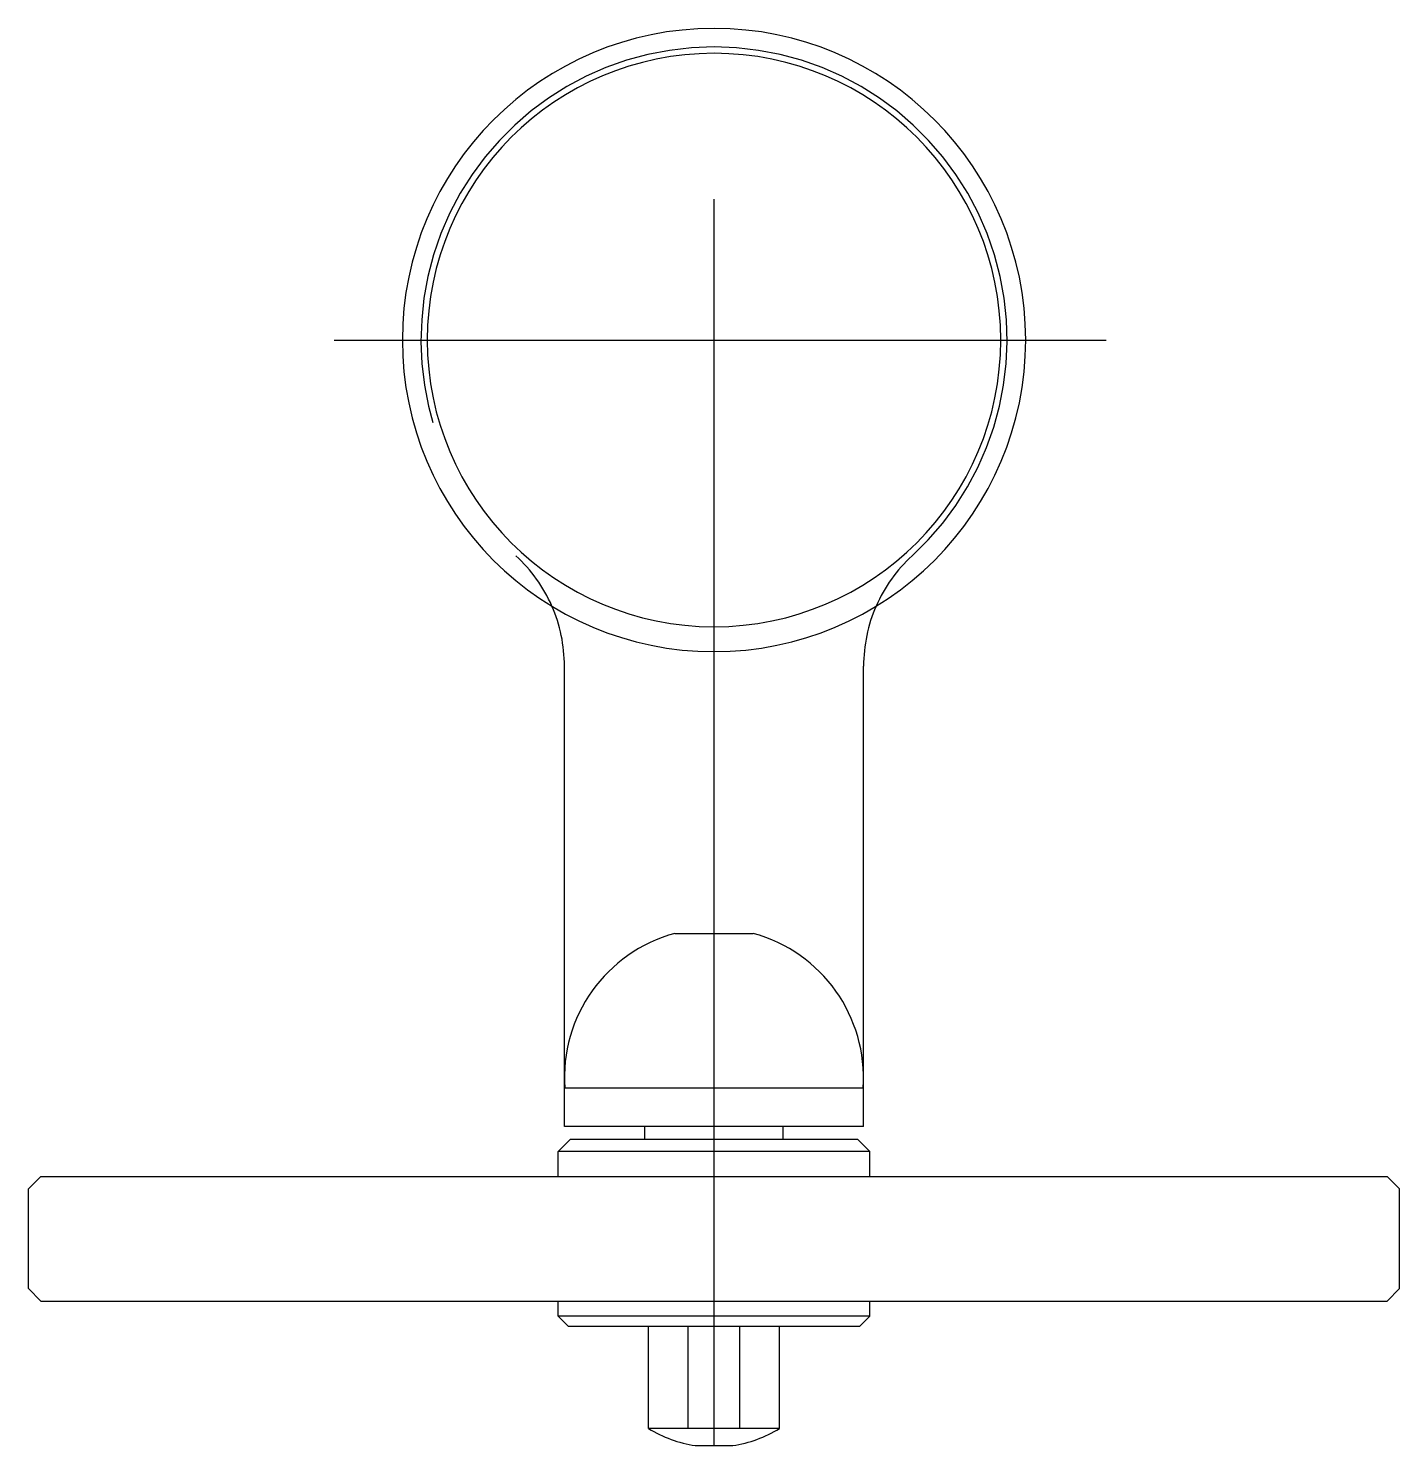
# Model space of a CAD drawing. Extents: x -514.08 to -513.97, y 0.773 to 0.887.
import ezdxf

# ---------------------------------------------------------------- set-up
doc = ezdxf.new("R2010")
doc.units = 0
doc.header["$LTSCALE"] = 0.2
doc.header["$MEASUREMENT"] = 0
for name, pattern in [('AXES', [0.54, 0.3, -0.08, 0.08, -0.08]), ('CACHE', [0.24, 0.12, -0.12]), ('CONTINU', [0])]:
    doc.linetypes.add(name, pattern=pattern)
doc.layers.get('0').update_dxf_attribs({"linetype": 'CONTINUOUS'})
doc.layers.add('DECA_EIXOS', color=5, linetype='AXES')

msp = doc.modelspace()

# ---------------------------------------------------------------- linework, layer by layer
at = {"linetype": 'CONTINU'}
for points in [[(-514.02535, 0.88672, 1), (-514.02535, 0.83672)], [(-514.02535, 0.83672, 1), (-514.02535, 0.88672)], [(-514.02535, 0.88472, 1), (-514.02535, 0.83872)], [(-514.02535, 0.83872, 1), (-514.02535, 0.88472)], [(-514.03735, 0.83556, 0.1033), (-514.03835, 0.84037)], [(-514.01235, 0.84037, 0.103299), (-514.01335, 0.83556)], [(-514.0285, 0.81412, 0.357459), (-514.03732, 0.80172)], [(-514.01339, 0.80172, 0.357459), (-514.0222, 0.81412)], [(-514.0306, 0.7744, 0.100878), (-514.02685, 0.77302)], [(-514.02385, 0.77302, 0.100879), (-514.0201, 0.7744)]]:
    msp.add_lwpolyline(points, format="xyb", dxfattribs=at)
at = {"linetype": 'CACHE'}
for points in [[(-514.00946, 0.84441, 2.569096), (-514.04124, 0.84441)], [(-514.03835, 0.84037, 0.104546), (-514.04124, 0.84441)], [(-514.00946, 0.84441, 0.104544), (-514.01235, 0.84037)]]:
    msp.add_lwpolyline(points, format="xyb", dxfattribs=at)
at = {"linetype": 'CONTINU'}
for points in [[(-514.03735, 0.79862), (-514.03735, 0.83556)], [(-514.01335, 0.79862), (-514.01335, 0.83556)], [(-514.0285, 0.81412), (-514.0222, 0.81412)], [(-514.03732, 0.80172), (-514.01339, 0.80172)], [(-514.01335, 0.79862), (-514.03735, 0.79862)], [(-514.0309, 0.79762), (-514.0309, 0.79862)], [(-514.0198, 0.79762), (-514.0198, 0.79862)], [(-514.03785, 0.79662), (-514.03685, 0.79762)], [(-514.03685, 0.79762), (-514.01385, 0.79762)], [(-514.01385, 0.79762), (-514.01285, 0.79662)], [(-514.01285, 0.79662), (-514.03785, 0.79662)], [(-514.03785, 0.79462), (-514.03785, 0.79662)], [(-514.01285, 0.79462), (-514.01285, 0.79662)], [(-514.08035, 0.79362), (-514.07935, 0.79462)], [(-514.07935, 0.79462), (-513.97135, 0.79462)], [(-513.97035, 0.79362), (-513.97135, 0.79462)], [(-514.08035, 0.78562), (-514.08035, 0.79362)], [(-513.97035, 0.78562), (-513.97035, 0.79362)], [(-514.08035, 0.78562), (-514.07935, 0.78462)], [(-514.07935, 0.78462), (-513.97135, 0.78462)], [(-514.03785, 0.78342), (-514.03785, 0.78462)], [(-514.01285, 0.78342), (-514.01285, 0.78462)], [(-513.97035, 0.78562), (-513.97135, 0.78462)], [(-514.01285, 0.78342), (-514.03785, 0.78342)], [(-514.03785, 0.78342), (-514.03705, 0.78262)], [(-514.01365, 0.78262), (-514.01285, 0.78342)], [(-514.03705, 0.78262), (-514.01365, 0.78262)], [(-514.0306, 0.7744), (-514.0306, 0.78262)], [(-514.02743, 0.7744), (-514.02743, 0.78262)], [(-514.02328, 0.7744), (-514.02328, 0.78262)], [(-514.0201, 0.7744), (-514.0201, 0.78262)], [(-514.0201, 0.7744), (-514.0306, 0.7744)], [(-514.02685, 0.77302), (-514.02385, 0.77302)]]:
    msp.add_lwpolyline(points, dxfattribs=at)
at = {"layer": 'DECA_EIXOS'}
for points in [[(-514.02535, 0.77302), (-514.02535, 0.88672)], [(-514.05583, 0.86172), (-513.99388, 0.86172)]]:
    msp.add_lwpolyline(points, dxfattribs=at)

doc.saveas('drawing.dxf')
